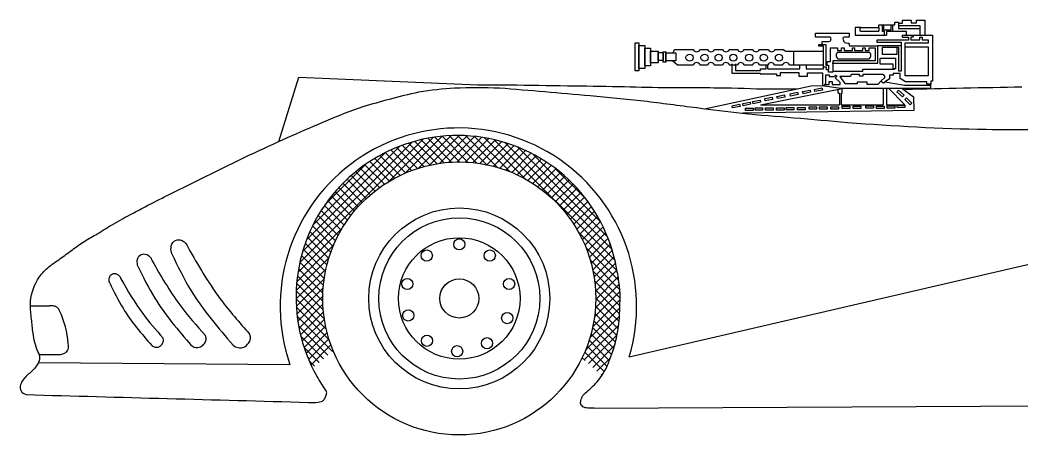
# Model space of a CAD drawing. Header units: inches. Extents: x 281 to 794, y -123 to 120.
# Drawn here: x 534.8 to 643.8, y 25.8 to 71 of the extents above; entities that cross this region are included whole.
import ezdxf

# ---------------------------------------------------------------- set-up
doc = ezdxf.new("R2010")
doc.units = ezdxf.units.IN
doc.header["$MEASUREMENT"] = 0
doc.layers.add('Batmobile', color=7, linetype='Continuous')

# ---------------------------------------------------------------- blocks, each defined once
blk = doc.blocks.new('A$C5CDA7067')
at = {"layer": 'Batmobile'}
for p, q in [((0.1024280100966735, 0.4135178836183258), (2.063372311620242, 0.4135178836185247)), ((0.1024280100966735, 0), (2.063372311620356, 0))]:
    blk.add_line(p, q, dxfattribs=at)
for centre, radius, start, end in [((0.2598916989462623, 0.2067589418090421), 0.2598924264464449, 127.2922107853958, 232.7077892145793), ((1.905908622770653, 0.2067589418092268), 0.2598924264464448, 307.2922107854207, 52.70778921461088)]:
    blk.add_arc(centre, radius, start, end, dxfattribs=at)
blk = doc.blocks.new('A$C321A4128')
at = {"layer": 'Batmobile'}
for points in [[(0.05455581214096128, 6.991947155788239), (0.002393292626038601, 7.438815884917631), (0.2467523028572032, 7.93705008494851), (0.6905894984363385, 8.021749679011918), (1.179308716742526, 7.668003668682786), (1.270880309030417, 7.454882634713393)], [(1.270880309030417, 7.454882634713385), (3.645609944274838, 3.664597471112984), (5.846577910382848, 1.031651328269163)], [(0.05455581214096128, 6.991947155788239), (1.502561336701547, 4.243266981491274), (4.630973317831831, 0.1897392780663267)], [(4.630973317831831, 0.1897392780663267), (4.991911312821458, 0.01718004352676417), (5.425558448155016, 0.05875292843120405), (5.767127303121924, 0.358135790258757), (5.903201201539332, 0.6704965131162908), (5.878478895978333, 0.9545358455961832), (5.846577910382734, 1.031651328269163)]]:
    blk.add_spline(points, degree=3, dxfattribs=at)

msp = doc.modelspace()

# ---------------------------------------------------------------- hatches: boundary and pattern name
at = {"layer": 'Batmobile'}
h = msp.add_hatch(dxfattribs=at)
h.set_pattern_fill('ANSI37', color=256, scale=5, style=0)
h.set_pattern_definition([(45, (0, 0), (-0.4419417382415922, 0.4419417382415922), []), (135, (0, 0), (-0.4419417382415922, -0.4419417382415922), [])])
edge = h.paths.add_edge_path()
edge.add_spline(control_points=[(598.0892289967856, 32.30446772122244), (598.1803094307448, 32.44592021674369), (598.4045784696635, 32.81249579303184), (598.747505826514, 33.37983200057717), (598.9518195242033, 34.13268281721064), (599.2834146825962, 34.84541577711686), (599.5356951247562, 35.70000210727109), (599.718436151202, 36.54352152461723), (599.9007056161755, 37.51948215479251), (600.0539860101319, 38.51875728009107), (600.0284969495709, 39.63448734389229), (600.1194430864434, 40.87753486576408), (600.0158874525068, 42.34920077591394), (599.8111382920152, 43.43333179822332), (599.7052976369981, 43.9937499081193)], knot_values=[3.007502830565823, 3.007502830565823, 3.007502830565823, 3.007502830565823, 3.512572789895487, 4.296202106454949, 4.98180947684933, 5.838092094561391, 6.649506424631139, 7.648284440245564, 8.426588727993733, 9.62962015603509, 10.67017590375059, 11.76722504672606, 13.365758592406, 15.07632773638024, 15.07632773638024, 15.07632773638024, 15.07632773638024], degree=3, periodic=0)
edge.add_arc((582.3978685002171, 40.84037543449902), 17.59235271064042, 10.32589623592667, 206.0250770086287)
edge.add_line((566.5893434891758, 33.12147584512365), (568.8539712443873, 35.00692985823739))
edge.add_arc((582.5788136945245, 40.69713841300045), 14.85765034175281, 179.9999999999993, 202.5185002934111, ccw=False)
edge.add_arc((582.5788136945245, 40.69713841300063), 14.85765034175279, 0, 180, ccw=False)
edge.add_arc((582.5788136945245, 40.69713841300056), 14.85765034175281, -25.82827302516489, 2.8421709430404007e-13, ccw=False)
edge.add_line((595.9522426198495, 34.22402691565502), (598.0892289967856, 32.30446772122249))

# ---------------------------------------------------------------- linework, layer by layer
for p, q in [((630.8255147007903, 70.67575238821838), (630.8255147007903, 70.96775703048843)), ((630.8255147007903, 70.96775703048843), (631.7738270367265, 70.96775703048843)), ((631.7738270367265, 70.96775703048843), (631.7738270367265, 70.68767063440771)), ((632.346393631942, 70.68767063440771), (632.346393631942, 70.99755349158738)), ((632.346393631942, 70.99755349158738), (633.2469924631657, 70.99755349158738)), ((633.2469924631657, 70.99755349158738), (633.2469924631657, 69.36393266125206)), ((626.2784055524546, 70.18844653766524), (625.6818784668144, 70.18844653766524)), ((625.6818784668144, 70.18844653766524), (625.6818784668144, 69.36393266125208)), ((626.2784055524546, 70.18844653766524), (628.2384164012417, 70.1832245645312)), ((628.2384164012417, 70.1832245645312), (628.2384164012417, 70.48485242530808)), ((628.2384164012417, 70.48485242530808), (629.9959883860347, 70.48485242530808)), ((628.2384164012417, 70.1832245645312), (628.2393498539783, 69.7749286540469)), ((628.6512612149081, 69.76321504923521), (628.6512612149082, 70.48485242530809)), ((628.7540438924128, 70.48485242530808), (628.7540438924127, 69.9440833565086)), ((628.7540438924127, 69.9440833565086), (629.6065313290221, 69.9440833565086)), ((629.6065313290221, 69.9440833565086), (629.6065313290221, 70.48485242530808)), ((629.7395445617667, 70.48485242530806), (629.7395445617667, 69.76321504923521)), ((629.9959883860347, 70.48485242530808), (629.9959883860347, 70.76206707709616)), ((629.9959883860347, 70.76206707709616), (630.3836632593782, 70.76206707709616)), ((630.3836632593782, 70.76206707709616), (630.3836632593782, 70.07681443060972)), ((630.3836632593782, 70.67575238821838), (630.8255147007903, 70.67575238821838)), ((630.3836632593782, 70.40162511523236), (632.7340685052856, 70.40162511523238)), ((630.3836632593782, 70.07681443060972), (632.7340685052854, 70.07681443060972)), ((631.7738270367265, 70.68767063440771), (632.346393631942, 70.68767063440771)), ((632.7340685052856, 70.40162511523238), (632.7340685052854, 70.07681443060972)), ((632.7340685052854, 70.07681443060972), (632.7340685052854, 69.36393266125208)), ((621.3470676824479, 69.57704889802983), (625.0436191897036, 69.57704889802983)), ((621.3766401308153, 69.11905642089971), (621.3766401308153, 69.57704889802983)), ((622.9655739359702, 69.11905642089971), (621.3766401308153, 69.11905642089971)), ((625.0436191897036, 69.11905642089971), (624.3941601104767, 69.11905642089971)), ((625.0436191897036, 69.57704889802983), (625.0436191897036, 69.11905642089971)), ((625.6818784668144, 69.36393266125208), (629.0743815731241, 69.36393266125206)), ((626.2784055524546, 69.7749286540469), (628.2393498539783, 69.7749286540469)), ((631.4859516369835, 68.82345341495693), (628.0515204197844, 68.82345341495693)), ((628.0515204197844, 68.82345341495693), (628.0515204197844, 68.5976831389089)), ((628.8568265699176, 69.76321504923521), (628.6512612149081, 69.76321504923521)), ((628.8568265699175, 69.36393266125208), (628.8568265699176, 69.76321504923521)), ((631.2549967587752, 69.76321504923521), (629.0743815731241, 69.76321504923521)), ((629.0743815731241, 69.76321504923521), (629.0743815731241, 69.36393266125208)), ((630.7870167583038, 69.36393266125206), (630.7870167583038, 69.12150498189862)), ((630.7870167583038, 69.36393266125206), (631.2549967587752, 69.36393266125208)), ((630.7870167583038, 69.12150498189862), (631.4859516369835, 69.12150498189862)), ((631.2549967587752, 69.36393266125208), (631.2549967587752, 69.76321504923521)), ((631.2549967587752, 69.36393266125208), (634.0922240823929, 69.36393266125208)), ((631.4859516369835, 69.12150498189862), (631.4859516369835, 68.82345341495693)), ((631.981375189038, 69.13842109524398), (631.7259265375991, 69.13842109524398)), ((631.7259265375991, 69.13842109524398), (631.7259265375991, 68.83459540869535)), ((631.7259265375991, 68.83459540869535), (632.7233905328325, 68.83459540869535)), ((631.9813751890379, 69.36393266125208), (631.981375189038, 69.13842109524398)), ((632.7233905328325, 68.83459540869535), (632.7233905328325, 69.12626801603096)), ((632.7233905328325, 69.12626801603096), (632.9605924242243, 69.12626801603096)), ((632.9605924242243, 69.12626801603096), (632.9605924242243, 68.84067227174569)), ((632.9605924242243, 68.84067227174569), (633.6296243213627, 68.84067227174569)), ((633.6296243213627, 68.84067227174569), (633.6296243213627, 68.48823491523297)), ((634.0922240823929, 69.36393266125208), (634.0922240823929, 64.35110681348328)), ((605.8577515854477, 67.42066615011986), (606.0254425451972, 67.796032460834)), ((606.025442545197, 67.796032460834), (608.0513032808328, 67.796032460834)), ((608.7771790852094, 67.796032460834), (609.6153993931766, 67.796032460834)), ((610.3412751975532, 67.796032460834), (611.2504227563311, 67.796032460834)), ((611.9762985607076, 67.796032460834), (612.8725715604294, 67.796032460834)), ((613.5984473648059, 67.796032460834), (614.5333428082643, 67.796032460834)), ((615.2592186126408, 67.796032460834), (616.2370004728823, 67.796032460834)), ((616.9628762772588, 67.796032460834), (617.8302469277206, 67.796032460834)), ((617.8302469277206, 67.796032460834), (618.1252048271687, 67.60676763568745)), ((621.7317757797518, 68.14686781155706), (621.7317757797518, 68.33204627214593)), ((621.7317757797518, 68.33204627214593), (622.4731021575672, 68.33204627214593)), ((622.2409417204558, 68.14686781155706), (621.7317757797518, 68.14686781155706)), ((622.1024389686595, 68.33204627214593), (622.1024389686595, 68.67299380489987)), ((622.1024389686595, 68.67299380489987), (622.8505996756559, 68.67299380489987)), ((622.2409417204558, 65.86551812190771), (622.2409417204558, 68.14686781155706)), ((622.4731021575672, 68.33204627214593), (622.4731021575672, 66.07287480321531)), ((622.993407502647, 66.4726687946428), (622.993407502647, 67.97906188181219)), ((622.993407502647, 67.97906188181219), (623.7221012542861, 67.97906188181219)), ((623.7221012542861, 67.97906188181219), (623.7507629432573, 67.97906188181219)), ((623.7507629432573, 67.97906188181219), (623.7507629432573, 67.68782929564907)), ((623.7507629432573, 67.68782929564907), (624.1732267074899, 67.68782929564907)), ((624.1732267074899, 67.68782929564907), (624.1732267074898, 67.97906188181219)), ((624.1732267074898, 67.97906188181219), (624.4959426502791, 67.97906188181219)), ((624.4959426502792, 67.97906188181219), (624.4959426502791, 67.68782929564908)), ((624.4959426502791, 67.68782929564908), (625.3936790948293, 67.68782929564908)), ((625.0385830110994, 68.43508726871903), (625.0385830110994, 68.18790889113939)), ((625.0385830110994, 68.18790889113939), (628.1370968020652, 68.18790889113939)), ((625.3936790948293, 67.68782929564908), (625.3936790948293, 67.97906188181219)), ((625.3936790948293, 67.9790618818122), (625.6191404578437, 67.97906188181221)), ((625.6191404578439, 67.97906188181219), (625.6191404578437, 67.68782929564908)), ((625.6191404578437, 67.68782929564908), (626.516876902394, 67.68782929564908)), ((626.516876902394, 67.68782929564908), (626.5168769023938, 67.97906188181219)), ((626.5168769023938, 67.9790618818122), (626.7666867068076, 67.97906188181221)), ((626.7666867068076, 67.97906188181219), (626.7666867068076, 67.68782929564907)), ((626.7666867068076, 67.68782929564907), (627.1891504710402, 67.68782929564907)), ((627.1891504710402, 67.68782929564907), (627.1891504710401, 67.97906188181219)), ((627.1891504710402, 67.97906188181221), (627.8534011873974, 67.97906188181219)), ((627.8534011873974, 67.97906188181219), (627.8534011873974, 66.55635781625665)), ((628.0515204197844, 68.5976831389089), (630.6939849939881, 68.5976831389089)), ((628.1370968020652, 66.31730373011771), (628.1370968020652, 68.2433193508266)), ((628.1370968020652, 68.2433193508266), (630.6939849939882, 68.2433193508266)), ((630.4396347656417, 68.00257750585831), (628.6056359398548, 68.00257750585831)), ((628.6056359398548, 68.00257750585831), (628.6056359398548, 67.2669782146512)), ((630.2522188709569, 67.2669782146512), (630.2522188709569, 68.00257750585831)), ((630.4396347656417, 65.42129310848247), (630.4396347656417, 68.00257750585831)), ((630.6939849939881, 68.5976831389089), (630.6939849939882, 68.2433193508266)), ((630.6939849939882, 68.2433193508266), (630.6939849939882, 65.42129310848247)), ((633.6296243213627, 68.48823491523297), (631.0994708131851, 68.48823491523297)), ((631.0994708131851, 68.48823491523297), (631.0994708131851, 68.09545269528832)), ((631.0994708131851, 68.09545269528832), (631.134570765526, 68.09546054446855)), ((631.134570765526, 68.09546054446855), (633.6303389600434, 68.0960186573169)), ((631.134570765526, 64.93992939852785), (631.134570765526, 68.09546054446855)), ((633.6303389600434, 68.0960186573169), (633.6303389600434, 64.93992939852785)), ((605.8195689426776, 66.54102727432038), (606.3257979158024, 66.11323621467739)), ((618.1252048271687, 67.60676763568745), (618.9838385016227, 67.60912693798632)), ((618.9838385016227, 66.11323621467743), (618.9838385016227, 67.60912693798632)), ((618.9838385016227, 67.60912693798632), (622.2409417204558, 67.60912693798632)), ((627.8534011873974, 66.55635781625665), (623.2299643962456, 66.55635781625665)), ((623.2299643962456, 66.55635781625665), (623.2299643962456, 65.32246501855764)), ((628.388697978071, 66.84259271441022), (630.07715754091, 66.84259271441022)), ((628.388697978071, 66.1959456570039), (628.388697978071, 66.84259271441022)), ((628.6056359398548, 67.2669782146512), (630.2522188709569, 67.2669782146512)), ((630.07715754091, 66.84259271441022), (630.07715754091, 65.6805023034998)), ((606.3257979158022, 66.11323621467739), (608.0513032808328, 66.11323621467739)), ((608.7771790852094, 66.11323621467739), (609.6153993931766, 66.11323621467739)), ((610.3412751975532, 66.11323621467739), (611.2504227563311, 66.11323621467739)), ((611.9762985607076, 66.11323621467739), (612.8725715604294, 66.11323621467739)), ((612.2399080693646, 66.23988032889974), (612.2399080693646, 65.22810656586478)), ((612.6386045078783, 66.21857831695093), (612.6386045078783, 65.51722331989913)), ((612.6386045078783, 65.51722331989913), (615.3649792631403, 65.51722331989913)), ((613.5984473648059, 66.11323621467739), (614.5333428082643, 66.11323621467739)), ((615.2592186126408, 66.11323621467743), (616.1683661714187, 66.11323621467743)), ((615.3649792631403, 65.51722331989913), (615.3649792631403, 65.67217427125479)), ((615.3649792631403, 65.67217427125479), (616.0016777529428, 65.67217427125479)), ((616.0016777529428, 65.67217427125479), (616.0016777529428, 66.11323621467743)), ((616.1628189360387, 65.66965529055244), (616.1628189360387, 66.11323621467743)), ((616.1628189360387, 65.66965529055244), (619.3808116924675, 65.66965529055244)), ((616.8942419757952, 66.11323621467743), (617.790514975517, 66.11323621467743)), ((618.5163907798935, 66.11323621467743), (618.9838385016227, 66.11323621467743)), ((618.9838385016227, 66.11323621467743), (622.2409417204558, 66.11323621467743)), ((619.3808116924675, 65.66965529055244), (619.6725598132472, 65.66965529055244)), ((619.6725598132472, 65.66965529055244), (619.6725598132472, 66.11323621467743)), ((620.3380640593427, 66.11323621467743), (620.3380640593426, 65.67845425704274)), ((620.3380640593426, 65.67845425704274), (622.2409417204558, 65.67845425704274)), ((622.5560054688497, 65.86551812190771), (622.2409417204558, 65.86551812190771)), ((622.2409417204558, 65.67845425704274), (622.2409417204558, 65.86551812190771)), ((622.4731021575672, 66.07287480321531), (622.7696330112713, 66.07287480321531)), ((622.5560054688498, 65.56363488222144), (622.5560054688497, 65.86551812190771)), ((622.7696330112713, 65.56363488222144), (622.5560054688498, 65.56363488222144)), ((622.6416244165375, 66.07287480321531), (622.6416244165375, 66.4726687946428)), ((622.6416244165375, 66.4726687946428), (622.993407502647, 66.4726687946428)), ((622.7696330112713, 66.07287480321531), (622.7696330112713, 65.56363488222144)), ((622.7696330112713, 65.32246501855764), (622.7696330112713, 65.56363488222144)), ((623.162709949264, 66.31730373011771), (628.1370968020652, 66.31730373011771)), ((626.5186811763205, 65.40650525566889), (626.5186811763205, 65.65796926425855)), ((626.5186811763205, 65.65796926425855), (629.9429726427287, 65.65796926425855)), ((629.8145086482422, 66.1959456570039), (628.388697978071, 66.1959456570039)), ((629.8145086482422, 65.6805023034998), (629.8145086482422, 66.1959456570039)), ((630.07715754091, 65.6805023034998), (629.8145086482422, 65.6805023034998)), ((629.9429726427287, 65.65796926425855), (629.9429726427287, 65.6805023034998)), ((562.9279321190437, 57.77922138370039), (565.0924045432906, 64.76956843388575)), ((565.0924045432906, 64.76956843388575), (584.5874878933004, 63.94761770806326)), ((612.2399080693646, 65.22810656586478), (615.3503595752014, 65.22810656586478)), ((615.3503595752014, 65.22810656586478), (615.3503595752014, 65.22810656586478)), ((615.3503595752014, 65.22810656586478), (615.3503595752014, 65.135895958721)), ((615.3503595752014, 65.135895958721), (617.1298037866912, 65.135895958721)), ((617.1298037866912, 65.135895958721), (617.1298037866912, 64.95760206472414)), ((617.1298037866912, 64.95760206472414), (617.5530955592855, 64.95760206472414)), ((617.5530955592855, 64.95760206472414), (617.5530955592855, 65.28916500205753)), ((617.5530955592855, 65.28916500205753), (619.552890390563, 65.28916500205753)), ((619.552890390563, 65.28916500205753), (619.552890390563, 64.89608304448927)), ((619.552890390563, 64.89608304448927), (620.4961243872661, 64.89608304448927)), ((620.4961243872661, 64.89608304448927), (620.4961243872661, 65.26079509510248)), ((620.4961243872661, 65.26079509510248), (622.1056520093642, 65.26079509510248)), ((622.1056520093642, 65.26079509510248), (622.1056520093642, 63.8795708290545)), ((622.4863903682727, 63.9902358484934), (622.4863903682727, 65.03667502957626)), ((622.4863903682727, 65.03667502957626), (622.8604627244464, 65.03667502957626)), ((623.2299643962456, 65.32246501855764), (622.7696330112713, 65.32246501855764)), ((622.8604627244464, 65.03667502957626), (622.8604627244464, 64.86226828376653)), ((622.8604627244464, 64.86226828376653), (623.4091028988743, 64.86226828376653)), ((626.5186811763205, 65.40650525566889), (623.2299643962456, 65.40650525566889)), ((623.4091028988743, 64.86226828376653), (623.546262044098, 65.01176014982491)), ((623.6885252032758, 64.9117700712053), (623.5019214469297, 64.70799397694475)), ((623.5019214469297, 64.70799397694475), (624.0226782050655, 64.23974366867947)), ((623.546262044098, 65.01176014982491), (623.6885252032758, 64.9117700712053)), ((625.1542624148957, 64.86546584966584), (624.0252511743153, 64.86546584966584)), ((624.0252511743153, 64.86546584966584), (624.5643133868617, 64.10632437440609)), ((625.2294415098919, 65.05949981516994), (625.1542624148957, 64.86546584966584)), ((626.1441224954191, 65.05949981516994), (625.2294415098919, 65.05949981516994)), ((626.1441224954191, 64.89050234430465), (626.1441224954191, 65.05949981516994)), ((626.5074885205153, 64.89050234430465), (626.1441224954191, 64.89050234430465)), ((628.6786936528484, 65.07942330943092), (626.5074885205153, 65.07942330943092)), ((626.5074885205153, 65.07942330943092), (626.5074885205153, 64.89050234430465)), ((628.199717698917, 64.02495495822029), (628.4793568131112, 64.36052213041432)), ((628.4793568131112, 64.36052213041432), (628.9261323204079, 64.73827155572599)), ((628.4793568131112, 64.36052213041432), (628.7479769589028, 64.16968508392176)), ((628.9261323204079, 64.90143151198981), (628.6786936528484, 65.07942330943092)), ((628.9261323204079, 64.73827155572599), (628.9261323204079, 64.90143151198981)), ((629.431267992889, 64.60892700707245), (628.9442197671821, 64.26388357696658)), ((629.8120518698757, 65.01590152487802), (629.431267992889, 65.01590152487802)), ((629.431267992889, 65.01590152487802), (629.431267992889, 64.60892700707245)), ((630.5939039168073, 65.17711305539058), (629.8120518698757, 65.17711305539058)), ((629.8120518698757, 65.17711305539058), (629.8120518698757, 65.01590152487802)), ((630.6939849939882, 65.42129310848247), (630.4396347656417, 65.42129310848247)), ((630.5939039168073, 64.62279627935254), (630.5939039168073, 65.17711305539058)), ((631.1752977471626, 64.28278703583794), (630.5939039168073, 64.62279627935254)), ((633.6303389600434, 64.93992939852785), (631.134570765526, 64.93992939852785)), ((609.2840205191493, 61.35104853315053), (620.89222657297, 63.81967852426442)), ((615.3892473447404, 61.78114935930932), (624.4458052675355, 63.57465513673208)), ((620.89222657297, 63.81967852426442), (622.1056520093642, 63.8795708290545)), ((622.1056520093642, 63.8795708290545), (622.3310335746124, 63.8795708290545)), ((622.4863903682727, 63.9902358484934), (622.3310335746124, 63.9902358484934)), ((622.3310335746124, 63.9902358484934), (622.3310335746124, 63.81946267089256)), ((622.3310335746124, 63.81946267089256), (624.1250148227945, 63.57465513673208)), ((622.4863903682727, 63.9902358484934), (622.8479943646138, 63.9902358484934)), ((622.8479943646138, 63.9902358484934), (622.8479943646138, 64.30167605015436)), ((622.8479943646138, 64.30167605015436), (623.1846592456012, 64.30167605015436)), ((623.1846592456012, 64.30167605015436), (623.1846592456012, 63.97777808517401)), ((623.1846592456012, 63.97777808517401), (624.0574947433396, 63.97777808517401)), ((623.833084629703, 63.04588201528941), (623.833084629703, 63.45331565949725)), ((624.0226782050655, 64.23974366867947), (624.0226782050655, 63.97777808517401)), ((624.1250148227945, 63.57465513673208), (629.0928614464971, 63.57465513673207)), ((624.2808423692087, 63.04588201528941), (624.2808423692087, 63.54198688531341)), ((624.5643133868617, 64.10632437440609), (625.93007014021, 64.10632437440609)), ((625.93007014021, 64.10632437440609), (625.93007014021, 64.27532249215915)), ((625.93007014021, 64.27532249215915), (626.9637844931736, 64.27532249215915)), ((626.9637844931736, 64.27532249215915), (626.9637844931736, 64.02495495822029)), ((626.9637844931736, 64.02495495822029), (628.199717698917, 64.02495495822029)), ((628.7439557960669, 63.57465513673208), (628.7439557960669, 61.78114935930932)), ((628.7479769589028, 64.16968508392176), (628.9442197671821, 64.26388357696658)), ((628.9442197671821, 64.26388357696658), (631.0429541301586, 63.92768698304076)), ((629.0928614464971, 63.57465513673208), (629.0928614464971, 61.78114935930932)), ((629.0928614464971, 63.57465513673208), (633.9139410169909, 63.57465513673208)), ((629.3042419520399, 63.57465513673208), (631.0921601436163, 61.78114935930932)), ((630.7731163525023, 63.57465513673208), (632.0168903614193, 62.62928208675233)), ((631.0429541301586, 63.92768698304076), (633.9246532453827, 63.92768698304076)), ((633.4892847203373, 64.28278703583794), (631.1752977471626, 64.28278703583794)), ((633.4892847203373, 64.00691861989014), (633.4892847203373, 64.28278703583794)), ((633.9270574120285, 64.00691861989014), (633.4892847203373, 64.00691861989014)), ((633.9139410169909, 63.57465513673208), (633.9270574120285, 64.00691861989014)), ((634.0922240823929, 64.35110681348328), (633.9270574120285, 64.35110681348328)), ((633.9270574120285, 64.35110681348328), (633.9270574120285, 64.00691861989014)), ((623.833084629703, 63.04588201528941), (623.9568518772487, 63.04588201528941)), ((623.9568518772487, 63.04588201528941), (623.9568518772488, 61.78114935930932)), ((624.1451146477526, 63.04588201528941), (624.1451146477526, 61.78114935930932)), ((624.1451146477526, 63.04588201528941), (624.2808423692087, 63.04588201528941)), ((632.0168903614193, 62.62928208675235), (632.0483139030575, 61.14743674311921)), ((632.0483139030575, 61.14743674311921), (613.4474615898814, 60.85780795287878)), ((615.3892473447404, 61.78114935930932), (623.9568518772488, 61.78114935930932)), ((624.1451146477527, 61.78114935930933), (628.7439557960669, 61.78114935930932)), ((629.0928614464971, 61.78114935930932), (631.0921601436163, 61.78114935930932)), ((601.0892559976743, 34.32909137938668), (676.0169337577307, 51.738419179625)), ((535.8787039556122, 39.9087330458658), (537.9577074088436, 39.9087330458658)), ((536.8447343200568, 34.58199070714954), (539.1762596071435, 34.58199070714954)), ((564.1486952493808, 33.4796247928751), (536.7633100021042, 33.69918725297634)), ((597.2570506172289, 28.75883672250052), (681.2752768834301, 29.16508506091771))]:
    msp.add_line(p, q, dxfattribs=at)
for points in [[(601.7292059494836, 68.50139457294546), (602.1304905867042, 68.50139457294546), (602.1304905867042, 65.46029885149477), (601.7292059494836, 65.46029885149477)], [(602.1304905867042, 68.24226583783792), (602.7960367111071, 68.24226583783792), (602.7960367111071, 65.71942758660231), (602.1304905867042, 65.71942758660231)], [(602.7956395461314, 67.95411551037034), (603.4083651956331, 67.95411551037034), (603.4083651956331, 66.00757791406988), (602.7956395461314, 66.00757791406988)], [(603.4083651956331, 67.60676530431476), (604.2345115151364, 67.60676530431476), (604.2345115151364, 66.35492812012546), (603.4083651956331, 66.35492812012546)], [(604.2345115151364, 67.45048174138037), (604.7853336994239, 67.45048174138037), (604.7853336994239, 66.5881756217791), (604.2345115151364, 66.5881756217791)], [(604.7849254335639, 67.53811803780314), (605.0605418920692, 67.53811803780314), (605.0605418920692, 66.42357538663708), (604.7849254335639, 66.42357538663708)], [(605.0606035636494, 67.42066615011987), (606.1579111867135, 67.42066615011987), (606.1579111867135, 66.54102727432036), (605.0606035636494, 66.54102727432036)], [(619.9629454943389, 63.21952154023185), (620.7727573960224, 63.38133484473857), (620.8218706951941, 63.13554211266705), (620.0120587935106, 62.97372880816033)], [(621.2564782342271, 63.45267474559577), (622.0662901359105, 63.61448805010249), (622.1154034350823, 63.36869531803097), (621.3055915333988, 63.20688201352425)], [(630.4066308419116, 63.37983613269557), (630.9983457801314, 62.8037699094964), (630.8234991391276, 62.62417359710554), (630.2317842009078, 63.20023982030472)], [(614.5116624139993, 62.12852414071261), (615.3214743156827, 62.29033744521934), (615.3705876148545, 62.04454471314781), (614.560775713171, 61.88273140864109)], [(615.8305376737857, 62.44098443107404), (616.6403495754691, 62.60279773558076), (616.6894628746409, 62.35700500350924), (615.8796509729574, 62.19519169900252)], [(617.1647144637726, 62.68870037233214), (617.9745263654561, 62.85051367683886), (618.0236396646278, 62.60472094476734), (617.2138277629443, 62.44290764026061)], [(618.605154404636, 62.9718049520861), (619.4149663063195, 63.13361825659283), (619.4640796054912, 62.8878255245213), (618.6542677038077, 62.72601222001458)], [(631.2670062461741, 62.53681192296938), (631.858721184394, 61.9607456997702), (631.6838745433902, 61.78114938737934), (631.0921596051703, 62.35721561057852)], [(612.2841212041711, 61.67110203244962), (613.0939331058546, 61.83291533695635), (613.1430464050263, 61.58712260488483), (612.3332345033429, 61.4253093003781)], [(613.4361993296874, 61.9111562357933), (614.2460112313709, 62.07296954030002), (614.2951245305426, 61.8271768082285), (613.4853126288591, 61.66536350372178)], [(613.7446866156012, 61.39574912005583), (614.5705067301682, 61.39574912005583), (614.5705067301682, 61.14509760241685), (613.7446866156012, 61.14509760241685)], [(614.7767096126148, 61.42895451256561), (615.6025297271818, 61.42895451256561), (615.6025297271818, 61.17830299492664), (614.7767096126148, 61.17830299492664)], [(615.9265861005703, 61.42895451256561), (616.7524062151373, 61.42895451256561), (616.7524062151373, 61.17830299492664), (615.9265861005703, 61.17830299492664)], [(617.1078245442501, 61.42895451256561), (617.9336446588171, 61.42895451256561), (617.9336446588171, 61.17830299492664), (617.1078245442501, 61.17830299492664)], [(618.1677381446208, 61.4704995812989), (618.9935582591878, 61.4704995812989), (618.9935582591878, 61.21984806365992), (618.1677381446208, 61.21984806365992)], [(619.4116969062176, 61.48094358320952), (620.2375170207846, 61.48094358320952), (620.2375170207846, 61.23029206557055), (619.4116969062176, 61.23029206557055)], [(620.6556544699703, 61.5436063008973), (621.4814745845373, 61.5436063008973), (621.4814745845373, 61.29295478325832), (620.6556544699703, 61.29295478325832)], [(621.8067527589661, 61.56060456898047), (622.6325728735331, 61.56060456898047), (622.6325728735331, 61.30995305134149), (621.8067527589661, 61.30995305134149)], [(623.0349407043888, 61.55312913472358), (623.8607608189558, 61.55312913472358), (623.8607608189558, 61.30247761708461), (623.0349407043888, 61.30247761708461)], [(624.2788982681415, 61.61579185241135), (625.1047183827085, 61.61579185241135), (625.1047183827085, 61.36514033477238), (624.2788982681415, 61.36514033477238)], [(625.4601355139774, 61.62623585432186), (626.2859556285445, 61.62623585432186), (626.2859556285445, 61.37558433668288), (625.4601355139774, 61.37558433668288)], [(626.8465155501807, 61.65654189616191), (627.6723356647477, 61.65654189616191), (627.6723356647477, 61.40589037852294), (626.8465155501807, 61.40589037852294)], [(628.0068468219405, 61.63565389234076), (628.8326669365075, 61.63565389234076), (628.8326669365075, 61.38500237470179), (628.0068468219405, 61.38500237470179)], [(629.1567233098957, 61.6565418961619), (629.9825434244627, 61.6565418961619), (629.9825434244627, 61.40589037852293), (629.1567233098957, 61.40589037852293)], [(630.2543342637385, 61.71920461384968), (631.0801543783056, 61.71920461384968), (631.0801543783056, 61.46855309621071), (630.2543342637385, 61.46855309621071)]]:
    msp.add_lwpolyline(points, close=True, dxfattribs=at)
for centre, radius in [((607.6484997093363, 66.90321933146674), 0.3896065068179269), ((609.2790259808718, 66.90321933146674), 0.3896065068179269), ((610.808590942101, 66.90321933146674), 0.3896065068179269), ((612.4179823631454, 66.90321933146674), 0.3896065068179269), ((614.141566115285, 66.90321933146674), 0.3896065068179269), ((615.7294107196834, 66.90321933146674), 0.3896065068179269), ((617.379595424083, 66.90321933146674), 0.3896065068179269), ((582.5788136945245, 40.69713841300063), 14.85765034175281), ((582.5788136945245, 40.69713841300063), 9.8537111502485), ((582.5788136945245, 40.69713841300063), 8.771495796259842), ((582.5788136945245, 40.69713841300063), 6.611839702011821), ((582.5788136945245, 46.58401611799138), 0.608594887068648), ((579.0379029216707, 45.36794751849641), 0.608594887068648), ((585.8984184691486, 45.36794751849641), 0.608594887068648), ((576.9078232837943, 42.27306036986056), 0.608594887068648), ((582.5788136945245, 40.69713841300063), 2.130079637876634), ((588.0022531494091, 42.27306036986056), 0.608594887068648), ((577.0184756661932, 38.8453970914627), 0.608594887068648), ((587.7999790007901, 38.55647474660782), 0.608594887068648), ((579.0620054085949, 36.08915979935375), 0.608594887068648), ((585.5963214675913, 35.82152954749597), 0.608594887068648), ((582.3469618561024, 34.9541576882657), 0.608594887068648)]:
    msp.add_circle(centre, radius, dxfattribs=at)
for centre, radius, start, end in [((626.4358692413042, 69.98168759585595), 0.2598924264464449, 127.2922107853927, 232.707789214578), ((608.4142411830211, 67.93769865055481), 0.3896065068179269, 201.3222806648816, 338.6777193351184), ((609.9783372953649, 67.93769865055481), 0.3896065068179269, 201.3222806648816, 338.6777193351184), ((611.6133606585194, 67.93769865055481), 0.3896065068179269, 201.3222806648816, 338.6777193351184), ((613.2355094626176, 67.93769865055481), 0.3896065068179269, 201.3222806648816, 338.6777193351184), ((614.8962807104525, 67.93769865055481), 0.3896065068179269, 201.3222806648816, 338.6777193351184), ((616.5999383750706, 67.93769865055481), 0.3896065068179269, 201.3222806648816, 338.6777193351184), ((608.4142411830211, 65.97157002495658), 0.3896065068179267, 21.32228066488505, 158.6777193351149), ((609.9783372953649, 65.97157002495658), 0.3896065068179267, 21.32228066488505, 158.6777193351149), ((611.6133606585194, 65.97157002495658), 0.3896065068179267, 21.32228066488505, 158.6777193351149), ((613.2355094626176, 65.97157002495658), 0.3896065068179267, 21.32228066488505, 158.6777193351149), ((614.8962807104525, 65.97157002495658), 0.3896065068179267, 21.32228066488505, 158.6777193351149), ((616.531304073607, 65.97157002495662), 0.3896065068179267, 21.32228066488505, 158.6777193351149), ((618.1534528777053, 65.97157002495662), 0.3896065068179267, 21.32228066488505, 158.6777193351149), ((582.4823604330261, 39.84531188465835), 19.40735044297661, 343.4869591506577, 199.147666477427), ((582.3978685002171, 40.84037543449883), 17.59235271064044, 10.32589623592728, 215.849552964128)]:
    msp.add_arc(centre, radius, start, end, dxfattribs=at)
for points, knots in [([(622.8505996756559, 68.67299380489987), (622.9075422671882, 68.68777755020665), (623.0256180909267, 68.71843303774355), (623.0439183081344, 68.88521982428423), (623.0602185316742, 69.032164074363), (623.0048740266989, 69.09071145605276), (622.965573935817, 69.11905642089971)], [0, 0, 0, 0, 0.1608058413130908, 0.3334460491533715, 0.4463227776372829, 0.5844971262278769, 0.5844971262278769, 0.5844971262278769, 0.5844971262278769]), ([(625.0385830110994, 68.43508726871903), (624.9282865939896, 68.43351305057865), (624.7350364985111, 68.43075486664209), (624.511385927657, 68.56913735145743), (624.409904146482, 68.76454362462823), (624.3827237796246, 68.94695172865212), (624.3903187109232, 69.07167411460983), (624.3941601104767, 69.11905642089968)], [0, 0, 0, 0, 0.3256296774762351, 0.570534999339642, 0.7393882684955764, 0.9716905175596396, 1.114191337401946, 1.114191337401946, 1.114191337401946, 1.114191337401946]), ([(584.5874878933004, 63.94761770806326), (585.752660459314, 63.94911036934965), (589.0116852268969, 63.95328539049574), (594.1353394944653, 63.83550546466316), (599.7243873857568, 63.79276653829702), (605.4499449537785, 63.60872355895749), (611.1347953806692, 63.68459713921027), (616.0338887458105, 63.46330831271746), (618.7021142269076, 63.51395382063586), (619.5489004527619, 63.53400344813146)], [0, 0, 0, 0, 3.49543174542171, 9.776833890535919, 15.37392427830537, 20.26272808517458, 26.96003025180669, 32.42505895895171, 34.96567608254726, 34.96567608254726, 34.96567608254726, 34.96567608254726]), ([(566.1538341079314, 29.38992863041756), (566.5031780915485, 29.37540676747029), (567.0517894433663, 29.35260156905262), (567.7956832387335, 29.52083457728735), (568.024367029729, 29.96404604069976), (568.1412341759199, 30.28240216841015), (568.1423547532409, 30.47369192664227), (568.1382531709097, 30.53725723874114)], [0, 0, 0, 0, 1.066434490713228, 1.674733486226112, 2.099016082982414, 2.488501477298148, 2.680108078295851, 2.680108078295851, 2.680108078295851, 2.680108078295851])]:
    msp.add_open_spline(points, degree=3, knots=knots, dxfattribs=at)
for points in [[(536.7633100021042, 33.69918725297634), (536.9184810124509, 34.14694596996856), (536.7030334641263, 34.92131655395758), (536.173579677072, 36.91878890828502), (536.0055112849104, 38.44542542496538), (535.8794240596669, 40.04129753173788), (536.6708225367108, 42.73687350369835), (537.612331409184, 43.89043695000566), (538.9634354089733, 44.9106646999594), (540.2879927391198, 45.87288338432882), (541.6291313366787, 46.83494224547337), (542.9967636527524, 47.63052027207527), (544.7173606215274, 48.67797462714896), (546.7263899472493, 49.80520952264681), (548.3665012019433, 50.68103064683669), (550.8510013964894, 51.93061825433244), (560.2753414396739, 56.55934745734714), (564.3736467686799, 58.4256303129107), (568.101590730206, 60.03746782964879), (572.1233650379243, 61.57177670674332), (574.991069517748, 62.39555211657103), (578.1928744328129, 63.17147104090168), (582.0738108440041, 63.60286267580238), (586.9404022392641, 63.62565989440748)], [(586.940402239264, 63.62565989440748), (596.8198224284458, 62.77301652031031), (602.6564890731206, 62.19473465747024), (608.4356175095636, 61.46139128721541), (613.3867915232981, 60.8641022993861), (619.0113919273733, 60.36402050285881), (624.8669121992825, 59.86303304139119), (639.9587718048649, 59.10885684063237), (649.9487645388785, 59.10885684063237), (665.1758643503472, 59.29498747556568), (675.2604639893942, 59.68253071688116)], [(643.8379182056354, 63.70275364279871), (631.0978090669082, 63.43777966025721)], [(596.0350566270042, 30.12249786089183), (596.6208342628771, 30.68426340676115), (597.2969200603146, 31.29678026993179), (597.8740871101778, 31.98568755415954), (598.356035707271, 32.7338336842032), (598.7286553940736, 33.42320258020777), (598.9529968674746, 34.07106704879004), (599.2693831741348, 34.86675519521032), (599.5092338164924, 35.64190994389162), (599.7287044684989, 36.61627648548802), (599.8715370813803, 37.38136236891853), (600.024584974785, 38.57461882047437), (600.0451228443809, 39.61497186632766), (600.0858741910616, 40.71126386659353), (599.9888894642385, 42.30685261668771), (599.7052976369981, 43.9937499081193)], [(544.5210272111277, 42.36973973783722), (544.4688646916128, 42.81660846696661), (544.713223701844, 43.31484266699749), (545.1570608974231, 43.3995422610609), (545.6457801157293, 43.04579625073177), (545.7373517080172, 42.83267521676238)], [(545.7373517080172, 42.83267521676237), (548.1120813432616, 39.04239005316197), (550.3130493093696, 36.40944391031815)], [(544.5210272111277, 42.36973973783722), (545.9690327356883, 39.62105956354026), (549.0974447168186, 35.56753186011531)], [(539.1762596071435, 34.58199070714954), (539.6244016425246, 34.7510194114077), (539.9862272882217, 35.17170373587498), (540.012755803192, 35.77170887289969), (539.0649442336346, 39.33931925793627), (538.8412695929571, 39.6745522771896), (538.4531302625792, 39.87174792215455), (537.9577074088436, 39.9087330458658)], [(549.0974447168186, 35.56753186011531), (549.4583827118082, 35.39497262557575), (549.8920298471418, 35.43654551048019), (550.2335987021087, 35.73592837230774), (550.3696726005261, 36.04828909516527), (550.3449502949651, 36.33232842764517), (550.3130493093695, 36.40944391031815)], [(536.7633100021042, 33.69918725297634), (536.3220501004325, 33.06336564671983), (535.4335680001125, 32.22723395667936), (535.0071298755247, 31.68961061484345), (534.7863614953123, 31.16622084189225), (534.8676414763088, 30.63834079738808), (535.4133754657921, 30.22647888405288)], [(535.413375465792, 30.22647888405288), (566.1538341079314, 29.38992863041756)], [(597.2570506172289, 28.75883672250052), (596.7067970449096, 28.76597605153984), (596.1351039644939, 28.8516513305442), (595.8135261442231, 29.19435178045512), (595.8135261442231, 29.58702886585422), (596.0350566270041, 30.12249786089183)]]:
    msp.add_spline(points, degree=3, dxfattribs=at)

# ---------------------------------------------------------------- block references
for name, p, xscale, yscale, zscale in [('A$C5CDA7067', (623.5999534537975, 66.78467078939525), 1.753369178143885, 1.753369178143885, 1.753369178143885), ('A$C321A4128', (551.1913553613741, 35.31681759436947), 1.463752816192425, 1.463752816192429, 1.46375281619243), ('A$C321A4128', (547.5208314564728, 35.34955981528628), 1.268421121477417, 1.268421121477434, 1.268421121477435)]:
    msp.add_blockref(name, p, dxfattribs=dict(at, xscale=xscale, yscale=yscale, zscale=zscale))

doc.saveas('drawing.dxf')
